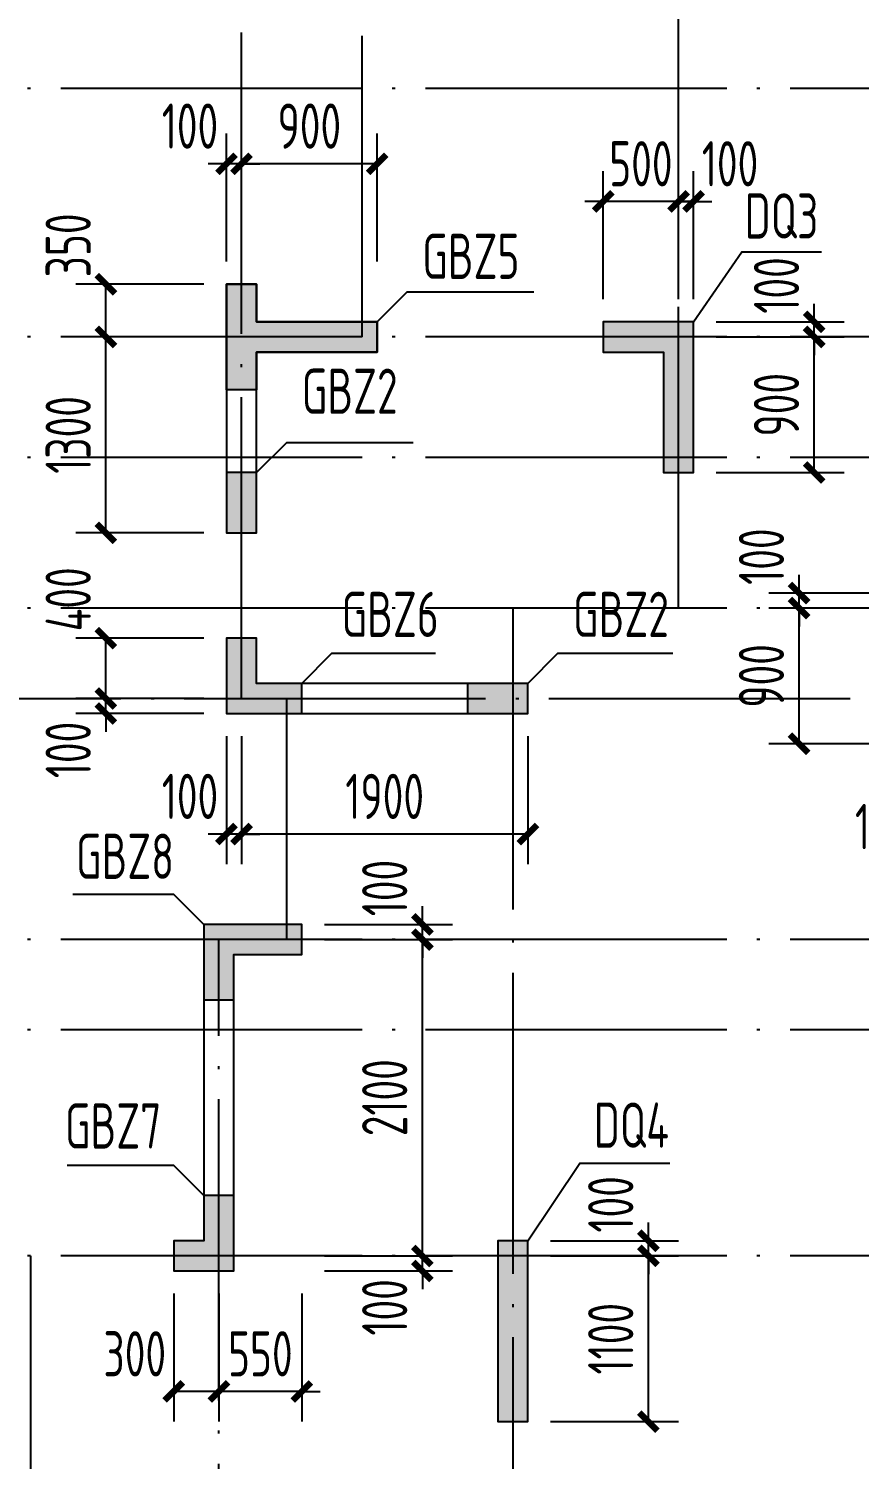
# Model space of a CAD drawing. Extents: x -1712635 to -854203, y -534641 to -21985.
# Drawn here: x -1348544 to -1343031, y -220135 to -210637 of the extents above; entities that cross this region are included whole.
import ezdxf
from ezdxf.enums import TextEntityAlignment as Align

# ---------------------------------------------------------------- set-up
doc = ezdxf.new("R2010")
doc.units = 0
doc.header["$LTSCALE"] = 1000
doc.linetypes.add('DOTE', pattern=[2.42, 2, -0.2, 0.02, -0.2])
doc.layers.get('0').update_dxf_attribs({"linetype": 'CONTINUOUS'})
doc.layers.get('Defpoints').update_dxf_attribs({"linetype": 'CONTINUOUS'})
for name, color, linetype in [('A-DOTE', 10, 'DOTE'), ('S-Q墙实线', 6, 'CONTINUOUS'), ('S-Q墙标注', 3, 'CONTINUOUS'), ('S-X详图填充', 252, 'CONTINUOUS'), ('S-X详图实线', 4, 'CONTINUOUS'), ('S-Z柱编号', 6, 'CONTINUOUS')]:
    doc.layers.add(name, color=color, linetype=linetype)
doc.styles.add('TSSD_REIN', font='tssdeng.shx', dxfattribs={"width": 0.7, "height": 300, "bigfont": 'tssdchn.shx'})
doc.styles.add('结构文字', font='zstxt.shx', dxfattribs={"width": 0.7, "bigfont": 'zshz.shx'})
doc.dimstyles.new('STRUCK', dxfattribs={"dimtxt": 400, "dimasz": 121, "dimexe": 200, "dimexo": 150, "dimgap": 115, "dimtad": 1, "dimdec": 0, "dimdsep": 46, "dimtxsty": '结构文字', "dimblk": 'ARCHTICK', "dimcen": 400, "dimclrd": 3, "dimclre": 3, "dimclrt": 7, "dimadec": 0, "dimazin": 0, "dimtfac": 1, "dimtdec": 0, "dimtix": 1, "dimtmove": 2, "dimatfit": 3, "dimldrblk": '_DIMX', "dimfxl": 0, "dimtolj": 1, "dimtzin": 0, "dimarcsym": 0})

# ---------------------------------------------------------------- blocks, each defined once
blk = doc.blocks.new('20210726.16395156')
at = {"layer": 'A-DOTE'}
for p, q in [((18500, 13100.3), (18500, 18249.9)), ((19300, 15500), (19300, 18249.9)), ((21400, 13700), (21400, 18249.9)), ((55600, 17150), (3600, 17150)), ((55600, 15500), (3600, 15500)), ((55600, 14700), (3600, 14700)), ((55600, 13700), (3600, 13700)), ((20299.8, 13700), (20300, 3600)), ((3600, 13100.3), (55600, 13100.3)), ((18800, 11500), (18800, 13100)), ((55600, 11500), (3600, 11500)), ((18350, 3600.1), (18350, 11500)), ((55600, 10900), (3600, 10900)), ((55600, 9400), (3600, 9400)), ((17100, 9400), (17100, 3600))]:
    blk.add_line(p, q, dxfattribs=at)
blk = doc.blocks.new('_ArchTick')
at = {"color": 0, "const_width": 0.35}
blk.add_lwpolyline([(-0.5, -0.5), (0.5, 0.5)], dxfattribs=at)
blk = doc.blocks.new('*D1811')
at = {"layer": 'Defpoints', "color": 0}
for p in [(-1345231, -218783.9), (-1344431, -218783.9), (-1345231, -219883.9)]:
    blk.add_point(p, dxfattribs=at)
at = {"layer": 'S-Q墙标注', "color": 3, "lineweight": -2}
for p, q in [((-1345081, -218783.9), (-1344231, -218783.9)), ((-1344431, -219883.9), (-1344431, -218783.9)), ((-1345081, -219883.9), (-1344231, -219883.9))]:
    blk.add_line(p, q, dxfattribs=at)
at = {"layer": 'S-Q墙标注', "color": 3, "lineweight": -2, "xscale": 121, "yscale": 121, "zscale": 121}
for p, rotation in [((-1344431, -218783.9), 90), ((-1344431, -219883.9), 270)]:
    blk.add_blockref('_ArchTick', p, dxfattribs=dict(at, rotation=rotation))
at = {"layer": 'S-Q墙标注', "color": 7, "insert": (-1344681, -219333.9), "char_height": 300, "attachment_point": 5, "rotation": 90, "style": 'TSSD_REIN'}
blk.add_mtext('\\A1;1100', dxfattribs=at)
blk = doc.blocks.new('_DIMX')
blk.add_line((-150, 0), (150, 0))
at = {"const_width": 50}
blk.add_lwpolyline([(-70, -70), (70, 70)], dxfattribs=at)
blk = doc.blocks.new('*D1812')
at = {"layer": 'Defpoints', "color": 0}
for p in [(-1345231, -218683.9), (-1344431, -218683.9), (-1345231, -218783.9)]:
    blk.add_point(p, dxfattribs=at)
at = {"layer": 'S-Q墙标注', "color": 3, "lineweight": -2}
for p, q in [((-1344431, -218683.9), (-1344431, -218562.9)), ((-1345081, -218683.9), (-1344231, -218683.9)), ((-1344431, -218783.9), (-1344431, -218683.9)), ((-1345081, -218783.9), (-1344231, -218783.9)), ((-1344431, -218783.9), (-1344431, -218904.9))]:
    blk.add_line(p, q, dxfattribs=at)
at = {"layer": 'S-Q墙标注', "color": 3, "lineweight": -2, "xscale": 121, "yscale": 121, "zscale": 121}
for p, rotation in [((-1344431, -218683.9), 270), ((-1344431, -218783.9), 90)]:
    blk.add_blockref('_ArchTick', p, dxfattribs=dict(at, rotation=rotation))
at = {"layer": 'S-Q墙标注', "color": 7, "insert": (-1344681, -218442), "char_height": 300, "attachment_point": 5, "rotation": 90, "style": 'TSSD_REIN'}
blk.add_mtext('\\A1;100', dxfattribs=at)
blk = doc.blocks.new('*D1821')
at = {"layer": 'Defpoints', "color": 0}
for p in [(-1343431, -214483.9), (-1342631, -214483.9), (-1342631, -215383.9)]:
    blk.add_point(p, dxfattribs=at)
at = {"layer": 'S-Q墙标注', "color": 3, "lineweight": -2}
for p, q in [((-1342781, -214483.9), (-1343631, -214483.9)), ((-1343431, -215383.9), (-1343431, -214483.9)), ((-1342781, -215383.9), (-1343631, -215383.9))]:
    blk.add_line(p, q, dxfattribs=at)
at = {"layer": 'S-Q墙标注', "color": 3, "lineweight": -2, "xscale": 121, "yscale": 121, "zscale": 121}
for p, rotation in [((-1343431, -214483.9), 90), ((-1343431, -215383.9), 270)]:
    blk.add_blockref('_ArchTick', p, dxfattribs=dict(at, rotation=rotation))
at = {"layer": 'S-Q墙标注', "color": 7, "insert": (-1343681, -214933.9), "char_height": 300, "attachment_point": 5, "rotation": 90, "style": 'TSSD_REIN'}
blk.add_mtext('\\A1;900', dxfattribs=at)
blk = doc.blocks.new('*D1822')
at = {"layer": 'Defpoints', "color": 0}
for p in [(-1343431, -214383.9), (-1342631, -214383.9), (-1342631, -214483.9)]:
    blk.add_point(p, dxfattribs=at)
at = {"layer": 'S-Q墙标注', "color": 3, "lineweight": -2}
for p, q in [((-1343431, -214383.9), (-1343431, -214262.9)), ((-1342781, -214383.9), (-1343631, -214383.9)), ((-1343431, -214483.9), (-1343431, -214383.9)), ((-1342781, -214483.9), (-1343631, -214483.9)), ((-1343431, -214483.9), (-1343431, -214604.9))]:
    blk.add_line(p, q, dxfattribs=at)
at = {"layer": 'S-Q墙标注', "color": 3, "lineweight": -2, "xscale": 121, "yscale": 121, "zscale": 121}
for p, rotation in [((-1343431, -214383.9), 270), ((-1343431, -214483.9), 90)]:
    blk.add_blockref('_ArchTick', p, dxfattribs=dict(at, rotation=rotation))
at = {"layer": 'S-Q墙标注', "color": 7, "insert": (-1343681, -214142), "char_height": 300, "attachment_point": 5, "rotation": 90, "style": 'TSSD_REIN'}
blk.add_mtext('\\A1;100', dxfattribs=at)
blk = doc.blocks.new('*D1824')
at = {"layer": 'Defpoints', "color": 0}
for p in [(-1342631, -215383.9), (-1342531, -215383.9), (-1342631, -216183.9)]:
    blk.add_point(p, dxfattribs=at)
at = {"layer": 'S-Q墙标注', "color": 3, "lineweight": -2}
for p, q in [((-1342631, -215533.9), (-1342631, -216383.9)), ((-1342531, -215533.9), (-1342531, -216383.9)), ((-1342631, -216183.9), (-1342752, -216183.9)), ((-1342531, -216183.9), (-1342631, -216183.9)), ((-1342531, -216183.9), (-1342410, -216183.9))]:
    blk.add_line(p, q, dxfattribs=at)
at = {"layer": 'S-Q墙标注', "color": 3, "lineweight": -2, "xscale": 121, "yscale": 121, "zscale": 121}
blk.add_blockref('_ArchTick', (-1342631, -216183.9), dxfattribs=at)
at = {"layer": 'S-Q墙标注', "color": 3, "lineweight": -2, "xscale": 121, "yscale": 121, "zscale": 121, "rotation": 180}
blk.add_blockref('_ArchTick', (-1342531, -216183.9), dxfattribs=at)
at = {"layer": 'S-Q墙标注', "color": 7, "insert": (-1342872.9, -215933.9), "char_height": 300, "attachment_point": 5, "style": 'TSSD_REIN'}
blk.add_mtext('\\A1;100', dxfattribs=at)
blk = doc.blocks.new('*D1825')
at = {"layer": 'Defpoints', "color": 0}
for p in [(-1348031, -215083.6), (-1347231, -215083.6), (-1347231, -215183.6)]:
    blk.add_point(p, dxfattribs=at)
at = {"layer": 'S-Q墙标注', "color": 3, "lineweight": -2}
for p, q in [((-1348031, -215083.6), (-1348031, -214962.6)), ((-1347381, -215083.6), (-1348231, -215083.6)), ((-1348031, -215183.6), (-1348031, -215083.6)), ((-1347381, -215183.6), (-1348231, -215183.6)), ((-1348031, -215183.6), (-1348031, -215304.6))]:
    blk.add_line(p, q, dxfattribs=at)
at = {"layer": 'S-Q墙标注', "color": 3, "lineweight": -2, "xscale": 121, "yscale": 121, "zscale": 121}
for p, rotation in [((-1348031, -215083.6), 270), ((-1348031, -215183.6), 90)]:
    blk.add_blockref('_ArchTick', p, dxfattribs=dict(at, rotation=rotation))
at = {"layer": 'S-Q墙标注', "color": 7, "insert": (-1348281, -215425.5), "char_height": 300, "attachment_point": 5, "rotation": 90, "style": 'TSSD_REIN'}
blk.add_mtext('\\A1;100', dxfattribs=at)
blk = doc.blocks.new('*D1826')
at = {"layer": 'Defpoints', "color": 0}
for p in [(-1348031, -214683.6), (-1347231, -214683.6), (-1347231, -215083.6)]:
    blk.add_point(p, dxfattribs=at)
at = {"layer": 'S-Q墙标注', "color": 3, "lineweight": -2}
for p, q in [((-1347381, -214683.6), (-1348231, -214683.6)), ((-1348031, -215083.6), (-1348031, -214683.6)), ((-1347381, -215083.6), (-1348231, -215083.6))]:
    blk.add_line(p, q, dxfattribs=at)
at = {"layer": 'S-Q墙标注', "color": 3, "lineweight": -2, "xscale": 121, "yscale": 121, "zscale": 121}
for p, rotation in [((-1348031, -214683.6), 90), ((-1348031, -215083.6), 270)]:
    blk.add_blockref('_ArchTick', p, dxfattribs=dict(at, rotation=rotation))
at = {"layer": 'S-Q墙标注', "color": 7, "insert": (-1348281, -214425.5), "char_height": 300, "attachment_point": 5, "rotation": 90, "style": 'TSSD_REIN'}
blk.add_mtext('\\A1;400', dxfattribs=at)
blk = doc.blocks.new('*D1827')
at = {"layer": 'Defpoints', "color": 0}
for p in [(-1347131, -215183.6), (-1345231, -215183.6), (-1347131, -215983.6)]:
    blk.add_point(p, dxfattribs=at)
at = {"layer": 'S-Q墙标注', "color": 3, "lineweight": -2}
for p, q in [((-1347131, -215333.6), (-1347131, -216183.6)), ((-1345231, -215333.6), (-1345231, -216183.6)), ((-1345231, -215983.6), (-1347131, -215983.6))]:
    blk.add_line(p, q, dxfattribs=at)
at = {"layer": 'S-Q墙标注', "color": 3, "lineweight": -2, "xscale": 121, "yscale": 121, "zscale": 121, "rotation": 180}
blk.add_blockref('_ArchTick', (-1347131, -215983.6), dxfattribs=at)
at = {"layer": 'S-Q墙标注', "color": 3, "lineweight": -2, "xscale": 121, "yscale": 121, "zscale": 121}
blk.add_blockref('_ArchTick', (-1345231, -215983.6), dxfattribs=at)
at = {"layer": 'S-Q墙标注', "color": 7, "insert": (-1346181, -215733.6), "char_height": 300, "attachment_point": 5, "style": 'TSSD_REIN'}
blk.add_mtext('\\A1;1900', dxfattribs=at)
blk = doc.blocks.new('*D1828')
at = {"layer": 'Defpoints', "color": 0}
for p in [(-1347231, -215183.6), (-1347131, -215183.6), (-1347231, -215983.6)]:
    blk.add_point(p, dxfattribs=at)
at = {"layer": 'S-Q墙标注', "color": 3, "lineweight": -2}
for p, q in [((-1347231, -215333.6), (-1347231, -216183.6)), ((-1347131, -215333.6), (-1347131, -216183.6)), ((-1347231, -215983.6), (-1347352, -215983.6)), ((-1347131, -215983.6), (-1347231, -215983.6)), ((-1347131, -215983.6), (-1347010, -215983.6))]:
    blk.add_line(p, q, dxfattribs=at)
at = {"layer": 'S-Q墙标注', "color": 3, "lineweight": -2, "xscale": 121, "yscale": 121, "zscale": 121}
blk.add_blockref('_ArchTick', (-1347231, -215983.6), dxfattribs=at)
at = {"layer": 'S-Q墙标注', "color": 3, "lineweight": -2, "xscale": 121, "yscale": 121, "zscale": 121, "rotation": 180}
blk.add_blockref('_ArchTick', (-1347131, -215983.6), dxfattribs=at)
at = {"layer": 'S-Q墙标注', "color": 7, "insert": (-1347472.9, -215733.6), "char_height": 300, "attachment_point": 5, "style": 'TSSD_REIN'}
blk.add_mtext('\\A1;100', dxfattribs=at)
blk = doc.blocks.new('*D1829')
at = {"layer": 'Defpoints', "color": 0}
for p in [(-1344131, -212683.9), (-1343331, -212683.9), (-1344131, -213583.9)]:
    blk.add_point(p, dxfattribs=at)
at = {"layer": 'S-Q墙标注', "color": 3, "lineweight": -2}
for p, q in [((-1343981, -212683.9), (-1343131, -212683.9)), ((-1343331, -213583.9), (-1343331, -212683.9)), ((-1343981, -213583.9), (-1343131, -213583.9))]:
    blk.add_line(p, q, dxfattribs=at)
at = {"layer": 'S-Q墙标注', "color": 3, "lineweight": -2, "xscale": 121, "yscale": 121, "zscale": 121}
for p, rotation in [((-1343331, -212683.9), 90), ((-1343331, -213583.9), 270)]:
    blk.add_blockref('_ArchTick', p, dxfattribs=dict(at, rotation=rotation))
at = {"layer": 'S-Q墙标注', "color": 7, "insert": (-1343581, -213133.9), "char_height": 300, "attachment_point": 5, "rotation": 90, "style": 'TSSD_REIN'}
blk.add_mtext('\\A1;900', dxfattribs=at)
blk = doc.blocks.new('*D1830')
at = {"layer": 'Defpoints', "color": 0}
for p in [(-1344131, -212583.9), (-1343331, -212583.9), (-1344131, -212683.9)]:
    blk.add_point(p, dxfattribs=at)
at = {"layer": 'S-Q墙标注', "color": 3, "lineweight": -2}
for p, q in [((-1343331, -212583.9), (-1343331, -212462.9)), ((-1343981, -212583.9), (-1343131, -212583.9)), ((-1343331, -212683.9), (-1343331, -212583.9)), ((-1343981, -212683.9), (-1343131, -212683.9)), ((-1343331, -212683.9), (-1343331, -212804.9))]:
    blk.add_line(p, q, dxfattribs=at)
at = {"layer": 'S-Q墙标注', "color": 3, "lineweight": -2, "xscale": 121, "yscale": 121, "zscale": 121}
for p, rotation in [((-1343331, -212583.9), 270), ((-1343331, -212683.9), 90)]:
    blk.add_blockref('_ArchTick', p, dxfattribs=dict(at, rotation=rotation))
at = {"layer": 'S-Q墙标注', "color": 7, "insert": (-1343581, -212342), "char_height": 300, "attachment_point": 5, "rotation": 90, "style": 'TSSD_REIN'}
blk.add_mtext('\\A1;100', dxfattribs=at)
blk = doc.blocks.new('*D1831')
at = {"layer": 'Defpoints', "color": 0}
for p in [(-1344231, -211783.9), (-1344231, -212583.9), (-1344131, -212583.9)]:
    blk.add_point(p, dxfattribs=at)
at = {"layer": 'S-Q墙标注', "color": 3, "lineweight": -2}
for p, q in [((-1344231, -212433.9), (-1344231, -211583.9)), ((-1344131, -212433.9), (-1344131, -211583.9)), ((-1344231, -211783.9), (-1344352, -211783.9)), ((-1344131, -211783.9), (-1344231, -211783.9)), ((-1344131, -211783.9), (-1344010, -211783.9))]:
    blk.add_line(p, q, dxfattribs=at)
at = {"layer": 'S-Q墙标注', "color": 3, "lineweight": -2, "xscale": 121, "yscale": 121, "zscale": 121}
blk.add_blockref('_ArchTick', (-1344231, -211783.9), dxfattribs=at)
at = {"layer": 'S-Q墙标注', "color": 3, "lineweight": -2, "xscale": 121, "yscale": 121, "zscale": 121, "rotation": 180}
blk.add_blockref('_ArchTick', (-1344131, -211783.9), dxfattribs=at)
at = {"layer": 'S-Q墙标注', "color": 7, "insert": (-1343889.1, -211533.9), "char_height": 300, "attachment_point": 5, "style": 'TSSD_REIN'}
blk.add_mtext('\\A1;100', dxfattribs=at)
blk = doc.blocks.new('*D1832')
at = {"layer": 'Defpoints', "color": 0}
for p in [(-1344730.9, -211783.9), (-1344730.9, -212583.9), (-1344231, -212583.9)]:
    blk.add_point(p, dxfattribs=at)
at = {"layer": 'S-Q墙标注', "color": 3, "lineweight": -2}
for p, q in [((-1344730.9, -212433.9), (-1344730.9, -211583.9)), ((-1344231, -212433.9), (-1344231, -211583.9)), ((-1344730.9, -211783.9), (-1344851.9, -211783.9)), ((-1344231, -211783.9), (-1344730.9, -211783.9)), ((-1344231, -211783.9), (-1344110, -211783.9))]:
    blk.add_line(p, q, dxfattribs=at)
at = {"layer": 'S-Q墙标注', "color": 3, "lineweight": -2, "xscale": 121, "yscale": 121, "zscale": 121}
blk.add_blockref('_ArchTick', (-1344730.9, -211783.9), dxfattribs=at)
at = {"layer": 'S-Q墙标注', "color": 3, "lineweight": -2, "xscale": 121, "yscale": 121, "zscale": 121, "rotation": 180}
blk.add_blockref('_ArchTick', (-1344231, -211783.9), dxfattribs=at)
at = {"layer": 'S-Q墙标注', "color": 7, "insert": (-1344480.9, -211533.9), "char_height": 300, "attachment_point": 5, "style": 'TSSD_REIN'}
blk.add_mtext('\\A1;500', dxfattribs=at)
blk = doc.blocks.new('*D1833')
at = {"layer": 'Defpoints', "color": 0}
for p in [(-1346730.9, -218783.9), (-1345930.9, -218783.9), (-1346730.9, -218883.9)]:
    blk.add_point(p, dxfattribs=at)
at = {"layer": 'S-Q墙标注', "color": 3, "lineweight": -2}
for p, q in [((-1345930.9, -218783.9), (-1345930.9, -218662.9)), ((-1346580.9, -218783.9), (-1345730.9, -218783.9)), ((-1345930.9, -218883.9), (-1345930.9, -218783.9)), ((-1346580.9, -218883.9), (-1345730.9, -218883.9)), ((-1345930.9, -218883.9), (-1345930.9, -219004.9))]:
    blk.add_line(p, q, dxfattribs=at)
at = {"layer": 'S-Q墙标注', "color": 3, "lineweight": -2, "xscale": 121, "yscale": 121, "zscale": 121}
for p, rotation in [((-1345930.9, -218783.9), 270), ((-1345930.9, -218883.9), 90)]:
    blk.add_blockref('_ArchTick', p, dxfattribs=dict(at, rotation=rotation))
at = {"layer": 'S-Q墙标注', "color": 7, "insert": (-1346180.9, -219125.8), "char_height": 300, "attachment_point": 5, "rotation": 90, "style": 'TSSD_REIN'}
blk.add_mtext('\\A1;100', dxfattribs=at)
blk = doc.blocks.new('*D1834')
at = {"layer": 'Defpoints', "color": 0}
for p in [(-1346730.9, -216683.9), (-1345930.9, -216683.9), (-1346730.9, -218783.9)]:
    blk.add_point(p, dxfattribs=at)
at = {"layer": 'S-Q墙标注', "color": 3, "lineweight": -2}
for p, q in [((-1346580.9, -216683.9), (-1345730.9, -216683.9)), ((-1345930.9, -218783.9), (-1345930.9, -216683.9)), ((-1346580.9, -218783.9), (-1345730.9, -218783.9))]:
    blk.add_line(p, q, dxfattribs=at)
at = {"layer": 'S-Q墙标注', "color": 3, "lineweight": -2, "xscale": 121, "yscale": 121, "zscale": 121}
for p, rotation in [((-1345930.9, -216683.9), 90), ((-1345930.9, -218783.9), 270)]:
    blk.add_blockref('_ArchTick', p, dxfattribs=dict(at, rotation=rotation))
at = {"layer": 'S-Q墙标注', "color": 7, "insert": (-1346180.9, -217733.9), "char_height": 300, "attachment_point": 5, "rotation": 90, "style": 'TSSD_REIN'}
blk.add_mtext('\\A1;2100', dxfattribs=at)
blk = doc.blocks.new('*D1835')
at = {"layer": 'Defpoints', "color": 0}
for p in [(-1346730.9, -216583.9), (-1345930.9, -216583.9), (-1346730.9, -216683.9)]:
    blk.add_point(p, dxfattribs=at)
at = {"layer": 'S-Q墙标注', "color": 3, "lineweight": -2}
for p, q in [((-1345930.9, -216583.9), (-1345930.9, -216462.9)), ((-1346580.9, -216583.9), (-1345730.9, -216583.9)), ((-1345930.9, -216683.9), (-1345930.9, -216583.9)), ((-1346580.9, -216683.9), (-1345730.9, -216683.9)), ((-1345930.9, -216683.9), (-1345930.9, -216804.9))]:
    blk.add_line(p, q, dxfattribs=at)
at = {"layer": 'S-Q墙标注', "color": 3, "lineweight": -2, "xscale": 121, "yscale": 121, "zscale": 121}
for p, rotation in [((-1345930.9, -216583.9), 270), ((-1345930.9, -216683.9), 90)]:
    blk.add_blockref('_ArchTick', p, dxfattribs=dict(at, rotation=rotation))
at = {"layer": 'S-Q墙标注', "color": 7, "insert": (-1346180.9, -216342), "char_height": 300, "attachment_point": 5, "rotation": 90, "style": 'TSSD_REIN'}
blk.add_mtext('\\A1;100', dxfattribs=at)
blk = doc.blocks.new('*D2401')
at = {"layer": 'Defpoints', "color": 0}
for p in [(-1347281, -218883.9), (-1346731.1, -218883.9), (-1347281, -219683.9)]:
    blk.add_point(p, dxfattribs=at)
at = {"layer": 'S-Q墙标注', "color": 3, "lineweight": -2}
for p, q in [((-1347281, -219033.9), (-1347281, -219883.9)), ((-1346731.1, -219033.9), (-1346731.1, -219883.9)), ((-1347281, -219683.9), (-1347402, -219683.9)), ((-1346731.1, -219683.9), (-1347281, -219683.9)), ((-1346731.1, -219683.9), (-1346610.1, -219683.9))]:
    blk.add_line(p, q, dxfattribs=at)
at = {"layer": 'S-Q墙标注', "color": 3, "lineweight": -2, "xscale": 121, "yscale": 121, "zscale": 121}
blk.add_blockref('_ArchTick', (-1347281, -219683.9), dxfattribs=at)
at = {"layer": 'S-Q墙标注', "color": 3, "lineweight": -2, "xscale": 121, "yscale": 121, "zscale": 121, "rotation": 180}
blk.add_blockref('_ArchTick', (-1346731.1, -219683.9), dxfattribs=at)
at = {"layer": 'S-Q墙标注', "color": 7, "insert": (-1347006, -219433.9), "char_height": 300, "attachment_point": 5, "style": 'TSSD_REIN'}
blk.add_mtext('\\A1;550', dxfattribs=at)
blk = doc.blocks.new('*D2402')
at = {"layer": 'Defpoints', "color": 0}
for p in [(-1347581, -218883.9), (-1347281, -218883.9), (-1347581, -219683.9)]:
    blk.add_point(p, dxfattribs=at)
at = {"layer": 'S-Q墙标注', "color": 3, "lineweight": -2}
for p, q in [((-1347581, -219033.9), (-1347581, -219883.9)), ((-1347281, -219033.9), (-1347281, -219883.9)), ((-1347281, -219683.9), (-1347581, -219683.9))]:
    blk.add_line(p, q, dxfattribs=at)
at = {"layer": 'S-Q墙标注', "color": 3, "lineweight": -2, "xscale": 121, "yscale": 121, "zscale": 121, "rotation": 180}
blk.add_blockref('_ArchTick', (-1347581, -219683.9), dxfattribs=at)
at = {"layer": 'S-Q墙标注', "color": 3, "lineweight": -2, "xscale": 121, "yscale": 121, "zscale": 121}
blk.add_blockref('_ArchTick', (-1347281, -219683.9), dxfattribs=at)
at = {"layer": 'S-Q墙标注', "color": 7, "insert": (-1347839.1, -219433.9), "char_height": 300, "attachment_point": 5, "style": 'TSSD_REIN'}
blk.add_mtext('\\A1;300', dxfattribs=at)
blk = doc.blocks.new('*D2481')
at = {"layer": 'Defpoints', "color": 0}
for p in [(-1348031, -212683.9), (-1347231, -212683.9), (-1347231, -213983.9)]:
    blk.add_point(p, dxfattribs=at)
at = {"layer": 'S-Q墙标注', "color": 3, "lineweight": -2}
for p, q in [((-1347381, -212683.9), (-1348231, -212683.9)), ((-1348031, -213983.9), (-1348031, -212683.9)), ((-1347381, -213983.9), (-1348231, -213983.9))]:
    blk.add_line(p, q, dxfattribs=at)
at = {"layer": 'S-Q墙标注', "color": 3, "lineweight": -2, "xscale": 121, "yscale": 121, "zscale": 121}
for p, rotation in [((-1348031, -212683.9), 90), ((-1348031, -213983.9), 270)]:
    blk.add_blockref('_ArchTick', p, dxfattribs=dict(at, rotation=rotation))
at = {"layer": 'S-Q墙标注', "color": 7, "insert": (-1348281, -213333.9), "char_height": 300, "attachment_point": 5, "rotation": 90, "style": 'TSSD_REIN'}
blk.add_mtext('\\A1;1300', dxfattribs=at)
blk = doc.blocks.new('*D2482')
at = {"layer": 'Defpoints', "color": 0}
for p in [(-1348031, -212333.9), (-1347231, -212333.9), (-1347231, -212683.9)]:
    blk.add_point(p, dxfattribs=at)
at = {"layer": 'S-Q墙标注', "color": 3, "lineweight": -2}
for p, q in [((-1347381, -212333.9), (-1348231, -212333.9)), ((-1348031, -212683.9), (-1348031, -212333.9)), ((-1347381, -212683.9), (-1348231, -212683.9))]:
    blk.add_line(p, q, dxfattribs=at)
at = {"layer": 'S-Q墙标注', "color": 3, "lineweight": -2, "xscale": 121, "yscale": 121, "zscale": 121}
for p, rotation in [((-1348031, -212333.9), 90), ((-1348031, -212683.9), 270)]:
    blk.add_blockref('_ArchTick', p, dxfattribs=dict(at, rotation=rotation))
at = {"layer": 'S-Q墙标注', "color": 7, "insert": (-1348281, -212075.8), "char_height": 300, "attachment_point": 5, "rotation": 90, "style": 'TSSD_REIN'}
blk.add_mtext('\\A1;350', dxfattribs=at)
blk = doc.blocks.new('*D2483')
at = {"layer": 'Defpoints', "color": 0}
for p in [(-1347131, -211533.9), (-1347131, -212333.9), (-1346230.9, -212333.9)]:
    blk.add_point(p, dxfattribs=at)
at = {"layer": 'S-Q墙标注', "color": 3, "lineweight": -2}
for p, q in [((-1347131, -212183.9), (-1347131, -211333.9)), ((-1346230.9, -212183.9), (-1346230.9, -211333.9)), ((-1346230.9, -211533.9), (-1347131, -211533.9))]:
    blk.add_line(p, q, dxfattribs=at)
at = {"layer": 'S-Q墙标注', "color": 3, "lineweight": -2, "xscale": 121, "yscale": 121, "zscale": 121, "rotation": 180}
blk.add_blockref('_ArchTick', (-1347131, -211533.9), dxfattribs=at)
at = {"layer": 'S-Q墙标注', "color": 3, "lineweight": -2, "xscale": 121, "yscale": 121, "zscale": 121}
blk.add_blockref('_ArchTick', (-1346230.9, -211533.9), dxfattribs=at)
at = {"layer": 'S-Q墙标注', "color": 7, "insert": (-1346680.9, -211283.9), "char_height": 300, "attachment_point": 5, "style": 'TSSD_REIN'}
blk.add_mtext('\\A1;900', dxfattribs=at)
blk = doc.blocks.new('*D2484')
at = {"layer": 'Defpoints', "color": 0}
for p in [(-1347231, -211533.9), (-1347231, -212333.9), (-1347131, -212333.9)]:
    blk.add_point(p, dxfattribs=at)
at = {"layer": 'S-Q墙标注', "color": 3, "lineweight": -2}
for p, q in [((-1347231, -212183.9), (-1347231, -211333.9)), ((-1347131, -212183.9), (-1347131, -211333.9)), ((-1347231, -211533.9), (-1347352, -211533.9)), ((-1347131, -211533.9), (-1347231, -211533.9)), ((-1347131, -211533.9), (-1347010, -211533.9))]:
    blk.add_line(p, q, dxfattribs=at)
at = {"layer": 'S-Q墙标注', "color": 3, "lineweight": -2, "xscale": 121, "yscale": 121, "zscale": 121}
blk.add_blockref('_ArchTick', (-1347231, -211533.9), dxfattribs=at)
at = {"layer": 'S-Q墙标注', "color": 3, "lineweight": -2, "xscale": 121, "yscale": 121, "zscale": 121, "rotation": 180}
blk.add_blockref('_ArchTick', (-1347131, -211533.9), dxfattribs=at)
at = {"layer": 'S-Q墙标注', "color": 7, "insert": (-1347472.9, -211283.9), "char_height": 300, "attachment_point": 5, "style": 'TSSD_REIN'}
blk.add_mtext('\\A1;100', dxfattribs=at)

msp = doc.modelspace()

# ---------------------------------------------------------------- hatches: boundary and pattern name
at = {"layer": 'S-X详图填充'}
h = msp.add_hatch(color=256, dxfattribs=at)
h.dxf.hatch_style = 1
h.paths.add_polyline_path([(-1347030.99, -213034.33), (-1347230.99, -213034.33), (-1347230.99, -212333.87), (-1347030.99, -212333.87), (-1347030.99, -212583.87), (-1346230.86, -212583.87), (-1346230.86, -212783.87), (-1347030.99, -212783.87)])
h = msp.add_hatch(color=256, dxfattribs=at)
h.dxf.hatch_style = 1
h.paths.add_polyline_path([(-1344130.99, -212583.87), (-1344730.9, -212583.87), (-1344730.9, -212783.87), (-1344330.99, -212783.87), (-1344330.99, -213583.87), (-1344130.99, -213583.87)])
h = msp.add_hatch(color=256, dxfattribs=at)
h.dxf.hatch_style = 1
h.paths.add_polyline_path([(-1347030.99, -213583.87), (-1347230.99, -213583.87), (-1347230.99, -213983.87), (-1347030.99, -213983.87)])
h = msp.add_hatch(color=256, dxfattribs=at)
h.dxf.hatch_style = 1
h.paths.add_polyline_path([(-1346730.99, -215183.6), (-1346730.99, -214983.6), (-1347030.99, -214983.6), (-1347030.99, -214683.6), (-1347230.99, -214683.6), (-1347230.99, -215183.6)])
h = msp.add_hatch(color=256, dxfattribs=at)
h.dxf.hatch_style = 1
h.paths.add_polyline_path([(-1345630.99, -214983.6), (-1345630.99, -215183.6), (-1345230.99, -215183.6), (-1345230.99, -214983.6)])
h = msp.add_hatch(color=256, dxfattribs=at)
h.dxf.hatch_style = 1
h.paths.add_polyline_path([(-1347380.99, -217083.87), (-1347180.99, -217083.87), (-1347180.99, -216783.87), (-1346731.11, -216783.87), (-1346731.11, -216583.87), (-1347380.99, -216583.87)])
h = msp.add_hatch(color=256, dxfattribs=at)
h.dxf.hatch_style = 1
h.paths.add_polyline_path([(-1347180.99, -218383.87), (-1347380.99, -218383.87), (-1347380.99, -218683.87), (-1347580.99, -218683.87), (-1347580.99, -218883.87), (-1347180.99, -218883.87)])
h = msp.add_hatch(color=256, dxfattribs=at)
h.dxf.hatch_style = 1
h.paths.add_polyline_path([(-1345431, -219883.87), (-1345231, -219883.87), (-1345231, -218683.87), (-1345431, -218683.87)])

# ---------------------------------------------------------------- linework, layer by layer
at = {"layer": 'S-Q墙实线'}
for points in [[(-1347230.99, -212683.87), (-1347230.99, -213983.87), (-1347030.99, -213983.87), (-1347030.99, -212783.87), (-1346231.38, -212783.87), (-1346231.38, -212583.87), (-1347030.99, -212583.87), (-1347030.99, -212333.87), (-1347230.99, -212333.87)], [(-1344130.99, -212583.87), (-1344730.9, -212583.87), (-1344730.9, -212783.87), (-1344330.99, -212783.87), (-1344330.99, -213583.87), (-1344130.99, -213583.87)], [(-1347030.99, -214983.6), (-1347030.99, -214683.6), (-1347230.99, -214683.6), (-1347230.99, -215183.6), (-1346831.11, -215183.6), (-1345230.99, -215183.6), (-1345230.99, -214983.6), (-1346831.11, -214983.6)], [(-1347180.99, -218883.87), (-1347180.99, -216783.87), (-1346731.11, -216783.87), (-1346731.11, -216583.87), (-1347380.99, -216583.87), (-1347380.99, -218683.87), (-1347580.99, -218683.87), (-1347580.99, -218883.87)], [(-1345231, -219883.87), (-1345231, -218683.87), (-1345431, -218683.87), (-1345431, -219883.87)]]:
    msp.add_lwpolyline(points, close=True, dxfattribs=at)
at = {"layer": 'S-X详图实线'}
for points in [[(-1347030.99, -213034.33), (-1347230.99, -213034.33), (-1347230.99, -212333.87), (-1347030.99, -212333.87), (-1347030.99, -212583.87), (-1346230.86, -212583.87), (-1346230.86, -212783.87), (-1347030.99, -212783.87), (-1347030.99, -212783.87)], [(-1344130.99, -212583.87), (-1344730.9, -212583.87), (-1344730.9, -212783.87), (-1344330.99, -212783.87), (-1344330.99, -213583.87), (-1344130.99, -213583.87), (-1344130.99, -212583.87)], [(-1347030.99, -213583.87), (-1347230.99, -213583.87), (-1347230.99, -213983.87), (-1347030.99, -213983.87), (-1347030.99, -213583.87)], [(-1346730.99, -215183.6), (-1346730.99, -214983.6), (-1347030.99, -214983.6), (-1347030.99, -214683.6), (-1347230.99, -214683.6), (-1347230.99, -215183.6), (-1346730.99, -215183.6)], [(-1345630.99, -214983.6), (-1345630.99, -215183.6), (-1345230.99, -215183.6), (-1345230.99, -214983.6), (-1345630.99, -214983.6)], [(-1347380.99, -217083.87), (-1347180.99, -217083.87), (-1347180.99, -216783.87), (-1346731.11, -216783.87), (-1346731.11, -216583.87), (-1347380.99, -216583.87), (-1347380.99, -217083.87)], [(-1347180.99, -218383.87), (-1347380.99, -218383.87), (-1347380.99, -218683.87), (-1347580.99, -218683.87), (-1347580.99, -218883.87), (-1347180.99, -218883.87), (-1347180.99, -218383.87)], [(-1345431, -219883.87), (-1345231, -219883.87), (-1345231, -218683.87), (-1345431, -218683.87), (-1345431, -219883.87)]]:
    msp.add_lwpolyline(points, close=True, dxfattribs=at)
at = {"layer": 'S-Z柱编号', "color": 7}
for points in [[(-1344130.99, -212583.87), (-1343811.28, -212118.81), (-1343281.47, -212118.81)], [(-1346231.58, -212583.87), (-1346031.58, -212383.87), (-1345191.58, -212383.87)], [(-1347030.99, -213583.87), (-1346830.99, -213383.87), (-1345990.99, -213383.87)], [(-1346730.99, -214983.6), (-1346530.99, -214783.6), (-1345843.21, -214783.6)], [(-1345230.99, -214983.6), (-1345030.99, -214783.6), (-1344269.15, -214783.6)], [(-1347380.99, -216583.87), (-1347580.99, -216383.87), (-1348249.63, -216383.87)], [(-1347380.99, -218383.87), (-1347580.99, -218183.87), (-1348287.54, -218183.87)], [(-1345231.46, -218683.87), (-1344885.4, -218169.43), (-1344287.89, -218169.43)]]:
    msp.add_lwpolyline(points, dxfattribs=at)

# ---------------------------------------------------------------- block references
at = {"layer": 'A-DOTE'}
msp.add_blockref('20210726.16395156', (-1365630.99, -228183.92), dxfattribs=at)

# ---------------------------------------------------------------- texts
at = {"layer": 'S-Z柱编号', "color": 7, "style": 'TSSD_REIN', "width": 0.7}
for s, p in [('DQ3', (-1343791.7, -212120.25)), ('GBZ5', (-1345931.58, -212388.35)), ('GBZ2', (-1346730.99, -213283.87)), ('GBZ6', (-1346466.81, -214765.37)), ('GBZ2', (-1344930.99, -214765.37)), ('GBZ8', (-1348229.41, -216371.07)), ('GBZ7', (-1348302.58, -218161.43)), ('DQ4', (-1344792.81, -218155.73))]:
    msp.add_text(s, height=300, dxfattribs=at).set_placement(p, align=Align.BOTTOM_LEFT)

# ---------------------------------------------------------------- dimensions: what is measured, and where the dimension line sits
at = {"layer": 'S-Q墙标注'}
for base, p1, p2, angle, picture, middle in [((-1347230.99, -211533.87), (-1347130.98, -212333.87), (-1347230.99, -212333.87), 180, '*D2484', (-1347472.91, -211283.87)), ((-1344230.99, -211783.87), (-1344130.99, -212583.87), (-1344230.99, -212583.87), 180, '*D1831', (-1343889.06, -211533.87)), ((-1348030.99, -212333.87), (-1347230.99, -212683.87), (-1347230.99, -212333.87), 90, '*D2482', (-1348280.99, -212075.8)), ((-1343330.99, -212583.87), (-1344130.99, -212683.87), (-1344130.99, -212583.87), 90, '*D1830', (-1343580.99, -212341.95)), ((-1343431, -214383.87), (-1342631, -214483.87), (-1342631, -214383.87), 90, '*D1822', (-1343681, -214141.95)), ((-1348030.99, -214683.6), (-1347230.99, -215083.6), (-1347230.99, -214683.6), 90, '*D1826', (-1348280.99, -214425.53)), ((-1348030.99, -215083.6), (-1347230.99, -215183.6), (-1347230.99, -215083.6), 90, '*D1825', (-1348280.99, -215425.53)), ((-1347230.99, -215983.6), (-1347130.99, -215183.6), (-1347230.99, -215183.6), 180, '*D1828', (-1347472.91, -215733.6)), ((-1342631, -216183.87), (-1342530.99, -215383.87), (-1342631, -215383.87), 180, '*D1824', (-1342872.92, -215933.87)), ((-1345930.92, -216583.87), (-1346730.92, -216683.87), (-1346730.92, -216583.87), 90, '*D1835', (-1346180.92, -216341.95)), ((-1344431, -218683.87), (-1345231, -218783.87), (-1345231, -218683.87), 90, '*D1812', (-1344681, -218441.95)), ((-1345930.92, -218783.87), (-1346730.92, -218883.87), (-1346730.92, -218783.87), 90, '*D1833', (-1346180.92, -219125.8)), ((-1347580.98, -219683.9), (-1347280.98, -218883.9), (-1347580.98, -218883.9), 180, '*D2402', (-1347839.05, -219433.9))]:
    dim = msp.add_linear_dim(base=base, p1=p1, p2=p2, angle=angle, dimstyle='STRUCK', override={"dimtxt": 300, "dimgap": 100, "dimtxsty": 'TSSD_REIN'}, dxfattribs=at)
    dim.commit()
    dim.dimension.update_dxf_attribs({"geometry": picture, "text_midpoint": middle, "dimtype": 160})
for base, p1, p2, angle, picture, middle in [((-1347130.98, -211533.87), (-1346230.86, -212333.87), (-1347130.98, -212333.87), 180, '*D2483', (-1346680.92, -211283.87)), ((-1344730.9, -211783.87), (-1344230.99, -212583.87), (-1344730.9, -212583.87), 180, '*D1832', (-1344480.95, -211533.87)), ((-1348030.99, -212683.87), (-1347230.99, -213983.87), (-1347230.99, -212683.87), 90, '*D2481', (-1348280.99, -213333.87)), ((-1343330.99, -212683.87), (-1344130.99, -213583.87), (-1344130.99, -212683.87), 90, '*D1829', (-1343580.99, -213133.87)), ((-1343431, -214483.87), (-1342631, -215383.87), (-1342631, -214483.87), 90, '*D1821', (-1343681, -214933.87)), ((-1347130.99, -215983.6), (-1345230.99, -215183.6), (-1347130.99, -215183.6), 180, '*D1827', (-1346180.99, -215733.6)), ((-1345930.92, -216683.87), (-1346730.92, -218783.87), (-1346730.92, -216683.87), 90, '*D1834', (-1346180.92, -217733.87)), ((-1344431, -218783.87), (-1345231, -219883.87), (-1345231, -218783.87), 90, '*D1811', (-1344681, -219333.87)), ((-1347280.98, -219683.9), (-1346731.1, -218883.9), (-1347280.98, -218883.9), 180, '*D2401', (-1347006.04, -219433.9))]:
    dim = msp.add_linear_dim(base=base, p1=p1, p2=p2, angle=angle, dimstyle='STRUCK', override={"dimtxt": 300, "dimgap": 100, "dimtxsty": 'TSSD_REIN'}, dxfattribs=at)
    dim.commit()
    dim.dimension.update_dxf_attribs({"geometry": picture, "text_midpoint": middle})

doc.saveas('drawing.dxf')
